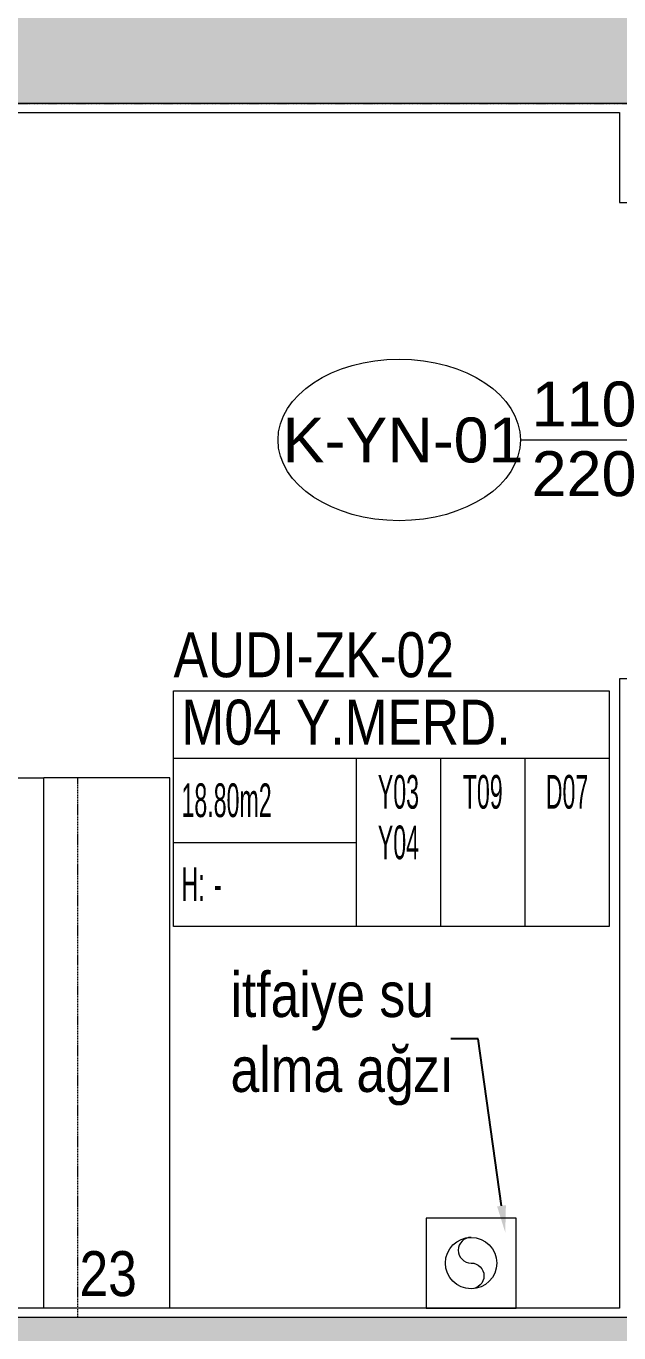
# Model space of a CAD drawing. Extents: x -1439 to 23780, y -1362 to 4476.
# Drawn here: x 1608.5 to 1740.4, y 2511.5 to 2802.2 of the extents above; entities that cross this region are included whole.
import ezdxf
from ezdxf import colors
from ezdxf.entities.mleader import LeaderData, LeaderLine
from ezdxf.enums import TextEntityAlignment as Align
from ezdxf.math import Vec2, Vec3

# ---------------------------------------------------------------- set-up
doc = ezdxf.new("R2010")
doc.units = 0
doc.header["$MEASUREMENT"] = 0
for name, pattern in [('Audi$0$DASHDOT2', [0.5, 0.25, -0.125, 0, -0.125]), ('Audi$0$DOT2', [0.125, 0, -0.125]), ('Audi$0$HIDDEN', [0.375, 0.25, -0.125])]:
    doc.linetypes.add(name, pattern=pattern)
doc.layers.get('0').update_dxf_attribs({"color": 9, "lineweight": 9})
for name, color, linetype, lineweight in [('Audi$0$01', 8, 'Continuous', 9), ('Audi$0$06D', 8, 'Continuous', 9), ('Audi$0$09W', 8, 'Continuous', 9), ('Audi$0$10', 8, 'Continuous', 9), ('Audi$0$14', 8, 'Continuous', 9), ('Audi$0$19', 8, 'Continuous', 9), ('Audi$0$19D', 8, 'Audi$0$DOT2', 9), ('Audi$0$21', 8, 'Continuous', 9), ('Audi$0$22', 8, 'Continuous', 9), ('Audi$0$24', 8, 'Audi$0$DASHDOT2', 9), ('Audi$0$32', 8, 'Continuous', 9), ('Audi$0$35', 8, 'Continuous', 9)]:
    doc.layers.add(name, color=color, linetype=linetype, lineweight=lineweight)
doc.styles.add('Audi$0$Arial', font='arial.ttf', dxfattribs={"height": 2.5})
doc.styles.add('Audi$0$MuuM_TEXT-STANDART', font='ARIALN.TTF')

# ---------------------------------------------------------------- blocks, each defined once
blk = doc.blocks.new('Audi$0$0_doorno')
blk.add_lwpolyline([(4.5, 0), (12.5, 0)])
blk.add_ellipse((-0.891, 0), major_axis=(-5.391, 0), ratio=0.666667)
at = {"style": 'Audi$0$Arial'}
blk.add_attdef('YUKSEKLIK', text='', height=2, dxfattribs=at).set_placement((5, 12.3), align=Align.TOP_LEFT)
blk.add_attdef('KAPINO', text='', height=2, dxfattribs=at).set_placement((0, 0), align=Align.MIDDLE)
blk.add_attdef('GENISLIK', text='', height=2, dxfattribs=at).set_placement((5, -3.789), align=Align.BOTTOM_LEFT)
blk = doc.blocks.new('Audi$0$P-AKS_AUDI')
at = {"layer": 'Audi$0$24'}
blk.add_lwpolyline([(-3840, 0), (360, 0)], dxfattribs=at)
blk = doc.blocks.new('Audi$0$0_roomno2')
blk.add_lwpolyline([(19.375, -10.5), (0, -10.5), (0, 0), (19.375, 0)], close=True)
for points in [[(0, -3), (19.375, -3)], [(8.125, -3), (8.125, -10.5)], [(11.875, -3), (11.875, -10.5)], [(15.625, -3), (15.625, -10.5)], [(0, -6.75), (8.125, -6.75)]]:
    blk.add_lwpolyline(points)
at = {"style": 'Audi$0$MuuM_TEXT-STANDART', "width": 0.6}
blk.add_text('H:', height=1.5, dxfattribs=at).set_placement((0.35, -8.608), align=Align.MIDDLE_LEFT)
at = {"style": 'Audi$0$Arial'}
blk.add_attdef('ODANO', (0, 1.17), '', height=2, dxfattribs=at)
blk.add_attdef('MEKANADI', text='', height=2, dxfattribs=at).set_placement((0.35, -3), align=Align.BOTTOM_LEFT)
at = {"style": 'Audi$0$MuuM_TEXT-STANDART', "width": 0.6}
for tag, p in [('YER01', (10, -4.5)), ('TAVAN01', (13.75, -4.5)), ('DUVAR01', (17.5, -4.5)), ('YER02', (10, -6.75)), ('TAVAN02', (13.75, -6.75)), ('DUVAR02', (17.5, -6.75)), ('YER03', (10, -9)), ('TAVAN03', (13.75, -9)), ('DUVAR03', (17.5, -9))]:
    blk.add_attdef(tag, text='', height=1.5, dxfattribs=at).set_placement(p, align=Align.MIDDLE_CENTER)
for tag, p in [('M2', (0.35, -4.875)), ('TEMIZTAVANYUKSEKLIGI', (1.8, -8.608))]:
    blk.add_attdef(tag, text='', height=1.5, dxfattribs=at).set_placement(p, align=Align.MIDDLE_LEFT)
blk = doc.blocks.new('Audi$0$itfaiye su alma ağzı')
blk.add_lwpolyline([(0, 5.715, 1), (0, 0, -1), (0, -5.715)], format="xyb")
blk.add_circle((0, 0), 5.715)
at = {"layer": 'Audi$0$06D'}
blk.add_lwpolyline([(-10, 10), (-10, -10), (10, -10), (10, 10)], close=True, dxfattribs=at)
blk = doc.blocks.new('Audi$0$p-zemin kat')
at = {"layer": 'Audi$0$09W'}
h = blk.add_hatch(dxfattribs=at)
h.set_pattern_fill('ANSI33', color=256, scale=25, style=0)
h.paths.add_polyline_path([(1222.5, 2515), (1757.5, 2515), (1757.5, 2430), (1962.5, 2430), (1962.5, 2390), (1717.5, 2390), (1717.5, 2475), (1212.5, 2475), (1212.5, 2390), (1162.5, 2390), (1162.5, 2515), (1162.5, 2825), (1962.5, 2825), (1962.5, 2785), (1212.5, 2785), (1212.5, 2515)])
at = {"layer": 'Audi$0$01'}
blk.add_lwpolyline([(1222.5, 2515), (1757.5, 2515), (1757.5, 2430), (1962.5, 2430), (1962.5, 2390), (1717.5, 2390), (1717.5, 2475), (1212.5, 2475), (1212.5, 2390), (1162.5, 2390), (1162.5, 2515), (1162.5, 2825), (1962.5, 2825), (1962.5, 2785), (1212.5, 2785), (1212.5, 2515)], close=True, dxfattribs=at)
at = {"layer": 'Audi$0$14'}
blk.add_lwpolyline([(1964.5, 2580), (1964.5, 2657), (1945.5, 2657), (1945.5, 2627), (1759.5, 2627), (1759.5, 2657), (1740.5, 2657), (1740.5, 2517), (1214.5, 2517), (1214.5, 2783), (1740.5, 2783), (1740.5, 2763), (1759.5, 2763), (1759.5, 2783), (1945.5, 2783), (1945.5, 2763), (1964.5, 2763), (1964.5, 2827), (1184.5, 2827), (1184.5, 2870), (1182.5, 2870)], dxfattribs=at)
at = {"layer": 'Audi$0$19', "linetype": 'Continuous'}
for points in [[(1332.5, 2517), (1332.5, 2635), (1612.5, 2635)], [(1612.5, 2517), (1612.5, 2635)]]:
    blk.add_lwpolyline(points, dxfattribs=at)
at = {"layer": 'Audi$0$19D', "linetype": 'Audi$0$HIDDEN'}
blk.add_lwpolyline([(1620, 2515), (1620, 2635)], dxfattribs=at)
at = {"layer": 'Audi$0$21'}
ref = blk.add_blockref('Audi$0$0_roomno2', (1641.33, 2654.36), dxfattribs=dict(at, xscale=5, yscale=5, zscale=5))
ref.add_attrib('ODANO', 'AUDI-ZK-02', dxfattribs={"layer": '0', "height": 10, "style": 'Audi$0$MuuM_TEXT-STANDART'}).set_placement((1641.33, 2654.36), align=Align.BOTTOM_LEFT)
ref.add_attrib('MEKANADI', 'M04 Y.MERD.', dxfattribs={"layer": '0', "height": 10, "style": 'Audi$0$MuuM_TEXT-STANDART'}).set_placement((1643.08, 2639.36), align=Align.BOTTOM_LEFT)
ref.add_attrib('M2', '18.80m2', dxfattribs={"layer": '0', "height": 7.5, "style": 'Audi$0$MuuM_TEXT-STANDART', "width": 0.6}).set_placement((1643.08, 2629.99), align=Align.MIDDLE_LEFT)
ref.add_attrib('TEMIZTAVANYUKSEKLIGI', '-', dxfattribs={"layer": '0', "height": 7.5, "style": 'Audi$0$MuuM_TEXT-STANDART', "width": 0.6}).set_placement((1650.33, 2611.32), align=Align.MIDDLE_LEFT)
ref.add_attrib('YER01', 'Y03', dxfattribs={"layer": '0', "height": 7.5, "style": 'Audi$0$MuuM_TEXT-STANDART', "width": 0.6}).set_placement((1691.33, 2631.86), align=Align.MIDDLE_CENTER)
ref.add_attrib('TAVAN01', 'T09', dxfattribs={"layer": '0', "height": 7.5, "style": 'Audi$0$MuuM_TEXT-STANDART', "width": 0.6}).set_placement((1710.08, 2631.86), align=Align.MIDDLE_CENTER)
ref.add_attrib('DUVAR01', 'D07', dxfattribs={"layer": '0', "height": 7.5, "style": 'Audi$0$MuuM_TEXT-STANDART', "width": 0.6}).set_placement((1728.83, 2631.86), align=Align.MIDDLE_CENTER)
ref.add_attrib('YER02', 'Y04', dxfattribs={"layer": '0', "height": 7.5, "style": 'Audi$0$MuuM_TEXT-STANDART', "width": 0.6}).set_placement((1691.33, 2620.61), align=Align.MIDDLE_CENTER)
at = {"layer": 'Audi$0$24'}
blk.add_blockref('Audi$0$P-AKS_AUDI', (4722.5, 2785), dxfattribs=at)
at = {"layer": 'Audi$0$32'}
blk.add_blockref('Audi$0$itfaiye su alma ağzı', (1707.5, 2527), dxfattribs=at)

msp = doc.modelspace()

# ---------------------------------------------------------------- linework, layer by layer
at = {"layer": 'Audi$0$35'}
msp.add_lwpolyline([(1640.5, 2517), (1640.5, 2635), (1612.5, 2635)], dxfattribs=at)

# ---------------------------------------------------------------- block references
at = {"layer": 'Audi$0$10'}
msp.add_blockref('Audi$0$p-zemin kat', (0, 0), dxfattribs=at)
at = {"layer": 'Audi$0$22'}
ref = msp.add_blockref('Audi$0$0_doorno', (1695.96, 2710.15), dxfattribs=dict(at, xscale=5, yscale=5, zscale=5))
ref.add_attrib('KAPINO', 'K-YN-01', dxfattribs={"layer": '0', "height": 10, "style": 'Audi$0$Arial'}).set_placement((1692.37, 2710.15), align=Align.MIDDLE)
ref.add_attrib('GENISLIK', '110', dxfattribs={"layer": '0', "height": 10, "style": 'Audi$0$Arial'}).set_placement((1720.96, 2710.15), align=Align.BOTTOM_LEFT)
ref.add_attrib('YUKSEKLIK', '220', dxfattribs={"layer": '0', "height": 10, "style": 'Audi$0$Arial'}).set_placement((1720.96, 2707.65), align=Align.TOP_LEFT)

# ---------------------------------------------------------------- texts
at = {"layer": 'Audi$0$21', "style": 'Audi$0$MuuM_TEXT-STANDART'}
msp.add_text('23', height=10, dxfattribs=at).set_placement((1620.41, 2519.65))

# ---------------------------------------------------------------- leaders
at = {"layer": 'Audi$0$21'}
ml = msp.add_multileader_mtext('Standard', dxfattribs=at)
ml.set_content('itfaiye su alma ağzı', color=256, style='Audi$0$MuuM_TEXT-STANDART')
ml.set_leader_properties()
ml.build(insert=Vec2(0, 0))
ml.multileader.update_dxf_attribs({"text_right_attachment_type": 2, "dogleg_length": 0.36, "arrow_head_size": 6})
ctx = ml.context
ctx.base_point, ctx.char_height, ctx.arrow_head_size, ctx.landing_gap_size, ctx.plane_origin = Vec3(1653.2, 2585.28), 10, 6, 0.8, Vec3(1702.52, 2497.64)
ctx.right_attachment = 2
notes = []
notes.append((ctx, [(0, (1, 1, 0), (1709.06, 2576.87), (-1, 0), 6.04, [(0, [(1715.09, 2533.8)], 0, [])])]))
ctx.mtext.insert, ctx.mtext.width, ctx.mtext.flow_direction = Vec3(1654, 2591.75), 56.6275, 5
for ctx, leaders in notes:
    for number, flags, end, landing, length, lines in leaders:
        leader = LeaderData()
        leader.index, (leader.has_last_leader_line, leader.has_dogleg_vector, leader.attachment_direction) = number, flags
        leader.last_leader_point, leader.dogleg_vector, leader.dogleg_length = Vec3(end), Vec3(landing), length
        for number, points, colour, breaks in lines:
            line = LeaderLine()
            line.index, line.vertices, line.color, line.breaks = number, Vec3.list(points), colors.encode_raw_color(colour), breaks
            leader.lines.append(line)
        ctx.leaders.append(leader)

doc.saveas('drawing.dxf')
